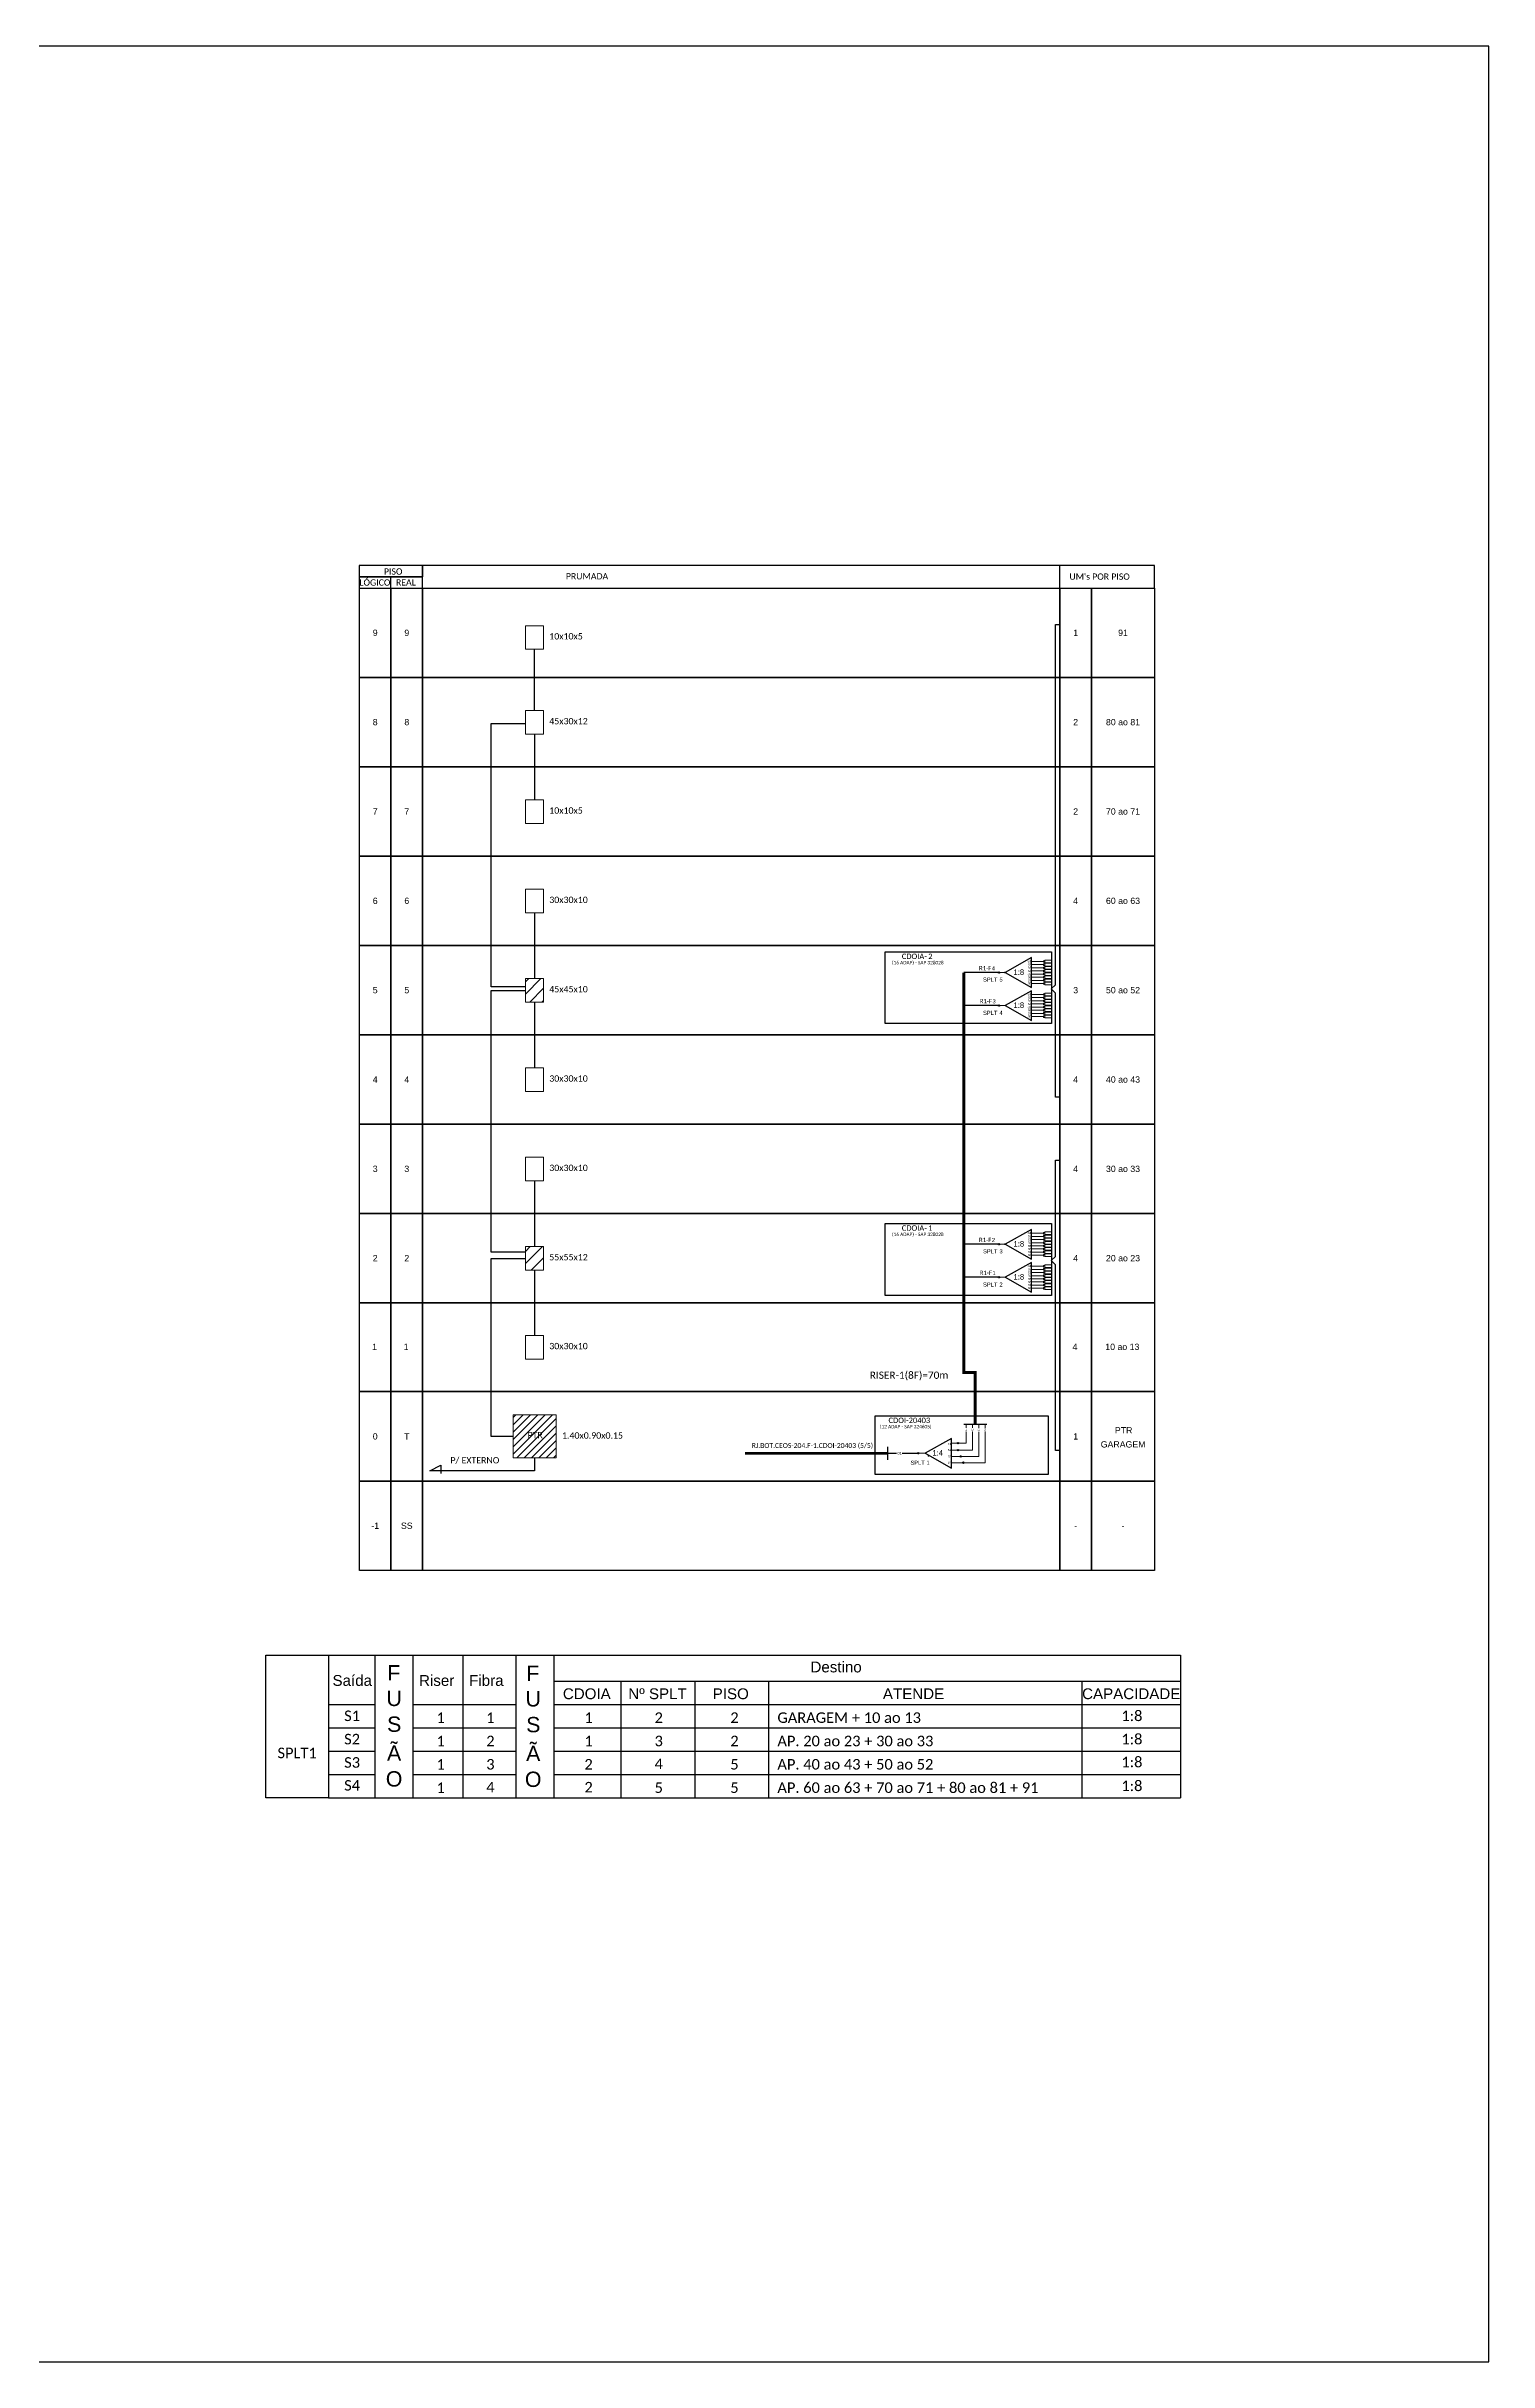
# Model space of a CAD drawing. Extents: x -89 to 749, y 705 to 1299.
# Drawn here: x 379 to 749, y 705 to 1299 of the extents above; entities that cross this region are included whole.
import ezdxf
from ezdxf.enums import TextEntityAlignment as Align

# ---------------------------------------------------------------- set-up
doc = ezdxf.new("R2010")
doc.units = 0
doc.styles.add('ARIAL', font='arial.ttf')
doc.styles.add('WMF-Calibri0', font='calibri.ttf')

# ---------------------------------------------------------------- blocks, each defined once
blk = doc.blocks.new('SPLITTER_')
blk.add_point((0, 0))
at = {"style": 'ARIAL', "flags": 4}
blk.add_attdef('SPLT', (0, -3.26), '', height=1.5, dxfattribs=at)
blk = doc.blocks.new('SPLT_1-8_SC-APC')
at = {"color": 1, "lineweight": 0}
blk.add_lwpolyline([(-17.04, -7.55), (-19.26, -7.55)], dxfattribs=at)
at = {"color": 1}
blk.add_lwpolyline([(-7.37, -2.1), (-17.04, -7.55), (-7.37, -13), (-7.37, -2.1)], dxfattribs=at)
at = {"color": 3, "lineweight": 0}
for points in [[(-2.99, -3.51), (-7.37, -3.51)], [(-7.37, -4.66), (-2.99, -4.66)], [(-7.37, -5.82), (-2.99, -5.82)], [(-7.37, -6.97), (-2.99, -6.97)], [(-7.37, -8.12), (-2.99, -8.12)], [(-2.41, -3.02), (-2.41, -4)], [(-2.41, -3.02), (0, -3.02)], [(-2.41, -4), (0, -4)], [(-2.41, -4.17), (-2.41, -5.16)], [(-2.41, -4.17), (0, -4.17)], [(-2.41, -5.16), (0, -5.16)], [(-2.41, -5.32), (-2.41, -6.31)], [(-2.41, -5.32), (0, -5.32)], [(-2.41, -6.31), (0, -6.31)], [(-2.41, -6.48), (-2.41, -7.46)], [(-2.41, -6.48), (0, -6.48)], [(-2.41, -7.46), (0, -7.46)], [(-2.41, -7.63), (-2.41, -8.62)], [(-2.41, -7.63), (0, -7.63)], [(-7.37, -9.28), (-2.99, -9.28)], [(-7.37, -10.43), (-2.99, -10.43)], [(-7.37, -11.58), (-2.99, -11.58)], [(-2.41, -8.62), (0, -8.62)], [(-2.41, -8.78), (-2.41, -9.77)], [(-2.41, -8.78), (0, -8.78)], [(-2.41, -9.77), (0, -9.77)], [(-2.41, -9.94), (-2.41, -10.92)], [(-2.41, -9.94), (0, -9.94)], [(-2.41, -10.92), (0, -10.92)], [(-2.41, -11.09), (-2.41, -12.08)], [(-2.41, -11.09), (0, -11.09)], [(-2.41, -12.08), (0, -12.08)]]:
    blk.add_lwpolyline(points, dxfattribs=at)
for points in [[(-2.99, -3.22), (-2.41, -3.22), (-2.41, -3.8), (-2.99, -3.8)], [(-2.99, -4.38), (-2.41, -4.38), (-2.41, -4.95), (-2.99, -4.95)], [(-2.99, -5.53), (-2.41, -5.53), (-2.41, -6.1), (-2.99, -6.1)], [(-2.99, -6.68), (-2.41, -6.68), (-2.41, -7.26), (-2.99, -7.26)], [(-2.99, -7.84), (-2.41, -7.84), (-2.41, -8.41), (-2.99, -8.41)], [(-2.99, -8.99), (-2.41, -8.99), (-2.41, -9.56), (-2.99, -9.56)], [(-2.99, -10.14), (-2.41, -10.14), (-2.41, -10.72), (-2.99, -10.72)], [(-2.99, -11.3), (-2.41, -11.3), (-2.41, -11.87), (-2.99, -11.87)]]:
    blk.add_lwpolyline(points, close=True, dxfattribs=at)
at = {"color": 1, "style": 'ARIAL'}
for s, height, p in [('1:8', 2, (-13.91, -8.4)), ('S1', 0.75, (-8.74, -3.78)), ('S2', 0.75, (-8.74, -4.97)), ('S3', 0.75, (-8.74, -6.18)), ('S4', 0.75, (-8.74, -7.36)), ('S5', 0.75, (-8.74, -8.57)), ('S6', 0.75, (-8.74, -9.69)), ('S7', 0.75, (-8.74, -10.78)), ('S8', 0.75, (-8.74, -11.9))]:
    blk.add_text(s, height=height, dxfattribs=at).set_placement(p)

msp = doc.modelspace()

# ---------------------------------------------------------------- hatches: boundary and pattern name
h = msp.add_hatch()
h.set_pattern_fill('ANSI31', color=1, scale=0.7, style=0)
h.set_pattern_definition([(45, (-310.871, 340.336), (-1.571545, 1.571545), [])])
h.paths.add_polyline_path([(506.75, 991.08), (502.11, 991.08), (502.11, 985.04), (506.75, 985.04)])
h.paths.add_polyline_path([(506.75, 1059.84), (502.11, 1059.84), (502.11, 1053.8), (506.75, 1053.8)])
h.paths.add_polyline_path([(507.91, 987.13), (518.43, 987.13), (518.43, 989.6), (507.91, 989.6)], flags=9)
h.paths.add_polyline_path([(507.84, 1055.89), (518.48, 1055.89), (518.48, 1058.36), (507.84, 1058.36)], flags=9)
h = msp.add_hatch(color=3)
h.dxf.hatch_style = 1
edge = h.paths.add_edge_path()
edge.add_arc((623.58, 1061.41), 0.179, 0, 360)
h = msp.add_hatch(color=3)
h.dxf.hatch_style = 1
edge = h.paths.add_edge_path()
edge.add_arc((623.58, 1052.94), 0.179, 0, 360)
h = msp.add_hatch(color=3)
h.dxf.hatch_style = 1
edge = h.paths.add_edge_path()
edge.add_arc((623.58, 991.7), 0.179, 0, 360)
h = msp.add_hatch(color=3)
h.dxf.hatch_style = 1
edge = h.paths.add_edge_path()
edge.add_arc((623.58, 983.23), 0.179, 0, 360)
h = msp.add_hatch()
h.set_pattern_fill('ANSI31', color=1, scale=0.42)
h.set_pattern_definition([(45, (169.7723, 2790.6322), (-0.9429269, 0.9429269), [])])
h.paths.add_polyline_path([(509.96, 947.95), (498.9, 947.95), (498.9, 936.88), (509.96, 936.88)])
h.paths.add_polyline_path([(502.21, 941.53), (506.98, 941.53), (506.98, 943.96), (502.21, 943.96)], flags=24)
h = msp.add_hatch(color=3)
h.dxf.hatch_style = 1
edge = h.paths.add_edge_path()
edge.add_arc((613.07, 940.67), 0.179, 0, 360)
h = msp.add_hatch(color=3)
h.dxf.hatch_style = 1
edge = h.paths.add_edge_path()
edge.add_arc((613.07, 938.9), 0.179, 0, 360)
h = msp.add_hatch(color=3)
h.dxf.hatch_style = 1
edge = h.paths.add_edge_path()
edge.add_arc((602.89, 938.07), 0.179, 0, 360)
h = msp.add_hatch(color=3)
h.dxf.hatch_style = 1
edge = h.paths.add_edge_path()
edge.add_arc((613.76, 937.28), 0.179, 0, 360)
h = msp.add_hatch(color=3)
h.dxf.hatch_style = 1
edge = h.paths.add_edge_path()
edge.add_arc((614.46, 935.66), 0.179, 0, 360)

# ---------------------------------------------------------------- linework, layer by layer
at = {"color": 7}
for p, q in [((435.5, 886.27), (670.18, 886.27)), ((435.5, 849.68), (435.5, 886.27)), ((451.58, 886.27), (451.58, 849.68)), ((463.47, 886.27), (463.47, 849.68)), ((473.24, 849.68), (473.24, 886.27)), ((485.99, 886.27), (485.99, 849.68)), ((499.58, 886.27), (499.58, 849.68)), ((509.36, 886.27), (509.36, 849.68)), ((670.18, 886.27), (670.18, 849.68)), ((509.36, 879.61), (670.18, 879.61)), ((526.56, 879.61), (526.56, 849.68)), ((545.53, 879.61), (545.53, 849.68)), ((564.46, 879.61), (564.46, 849.68)), ((644.85, 879.61), (644.85, 849.68)), ((451.58, 873.62), (463.47, 873.62)), ((473.24, 873.62), (499.58, 873.62)), ((509.36, 873.62), (670.18, 873.62)), ((451.58, 867.64), (463.47, 867.64)), ((473.24, 867.64), (499.58, 867.64)), ((509.36, 867.64), (670.18, 867.64)), ((451.58, 861.65), (463.47, 861.65)), ((473.24, 861.65), (499.58, 861.65)), ((509.36, 861.65), (670.18, 861.65)), ((451.58, 855.66), (463.47, 855.66)), ((473.24, 855.66), (499.58, 855.66)), ((509.36, 855.66), (670.18, 855.66)), ((451.58, 849.68), (463.47, 849.68)), ((473.24, 849.68), (499.58, 849.68)), ((509.36, 849.68), (670.18, 849.68))]:
    msp.add_line(p, q, dxfattribs=at)
for points in [[(-89.32, 705.02), (749.25, 705.02), (749.25, 1299.02), (-89.32, 1299.02), (-89.32, 705.02)], [(475.66, 1160.03), (663.51, 1160.03), (663.51, 1165.79), (475.66, 1165.79), (475.66, 1165.79), (475.66, 1162.91)], [(639.19, 1160.03), (639.19, 1165.79)], [(467.55, 1160.03), (467.55, 1162.91)]]:
    msp.add_lwpolyline(points)
for points in [[(459.45, 1162.91), (475.66, 1162.91), (475.66, 1165.79), (459.45, 1165.79)], [(459.45, 1160.03), (475.66, 1160.03), (475.66, 1162.91), (459.45, 1162.91)]]:
    msp.add_lwpolyline(points, close=True)
for points in [[(459.48, 1160.03), (467.58, 1160.03), (467.58, 1137.11), (459.48, 1137.11)], [(467.58, 1160.03), (475.68, 1160.03), (475.68, 1137.11), (467.58, 1137.11)], [(475.68, 1160.03), (639.21, 1160.03), (639.21, 1137.11), (475.68, 1137.11)], [(639.21, 1160.03), (647.31, 1160.03), (647.31, 1137.11), (639.21, 1137.11)], [(647.31, 1160.03), (663.51, 1160.03), (663.51, 1137.11), (647.31, 1137.11)], [(459.48, 1137.11), (467.58, 1137.11), (467.58, 1114.19), (459.48, 1114.19)], [(467.58, 1137.11), (475.68, 1137.11), (475.68, 1114.19), (467.58, 1114.19)], [(475.68, 1137.11), (639.21, 1137.11), (639.21, 1114.19), (475.68, 1114.19)], [(639.21, 1137.11), (647.31, 1137.11), (647.31, 1114.19), (639.21, 1114.19)], [(647.31, 1137.11), (663.51, 1137.11), (663.51, 1114.19), (647.31, 1114.19)], [(459.48, 1114.19), (467.58, 1114.19), (467.58, 1091.27), (459.48, 1091.27)], [(467.58, 1114.19), (475.68, 1114.19), (475.68, 1091.27), (467.58, 1091.27)], [(475.68, 1114.19), (639.21, 1114.19), (639.21, 1091.27), (475.68, 1091.27)], [(639.21, 1114.19), (647.31, 1114.19), (647.31, 1091.27), (639.21, 1091.27)], [(647.31, 1114.19), (663.51, 1114.19), (663.51, 1091.27), (647.31, 1091.27)], [(459.48, 1091.27), (467.58, 1091.27), (467.58, 1068.35), (459.48, 1068.35)], [(467.58, 1091.27), (475.68, 1091.27), (475.68, 1068.35), (467.58, 1068.35)], [(475.68, 1091.27), (639.21, 1091.27), (639.21, 1068.35), (475.68, 1068.35)], [(639.21, 1091.27), (647.31, 1091.27), (647.31, 1068.35), (639.21, 1068.35)], [(647.31, 1091.27), (663.51, 1091.27), (663.51, 1068.35), (647.31, 1068.35)], [(459.48, 1068.35), (467.58, 1068.35), (467.58, 1045.43), (459.48, 1045.43)], [(467.58, 1068.35), (475.68, 1068.35), (475.68, 1045.43), (467.58, 1045.43)], [(475.68, 1068.35), (639.21, 1068.35), (639.21, 1045.43), (475.68, 1045.43)], [(639.21, 1068.35), (647.31, 1068.35), (647.31, 1045.43), (639.21, 1045.43)], [(647.31, 1068.35), (663.51, 1068.35), (663.51, 1045.43), (647.31, 1045.43)], [(459.48, 1045.43), (467.58, 1045.43), (467.58, 1022.51), (459.48, 1022.51)], [(467.58, 1045.43), (475.68, 1045.43), (475.68, 1022.51), (467.58, 1022.51)], [(475.68, 1045.43), (639.21, 1045.43), (639.21, 1022.51), (475.68, 1022.51)], [(639.21, 1045.43), (647.31, 1045.43), (647.31, 1022.51), (639.21, 1022.51)], [(647.31, 1045.43), (663.51, 1045.43), (663.51, 1022.51), (647.31, 1022.51)], [(459.48, 1022.51), (467.58, 1022.51), (467.58, 999.59), (459.48, 999.59)], [(467.58, 1022.51), (475.68, 1022.51), (475.68, 999.59), (467.58, 999.59)], [(475.68, 1022.51), (639.21, 1022.51), (639.21, 999.59), (475.68, 999.59)], [(639.21, 1022.51), (647.31, 1022.51), (647.31, 999.59), (639.21, 999.59)], [(647.31, 1022.51), (663.51, 1022.51), (663.51, 999.59), (647.31, 999.59)], [(459.48, 999.59), (467.58, 999.59), (467.58, 976.67), (459.48, 976.67)], [(467.58, 999.59), (475.68, 999.59), (475.68, 976.67), (467.58, 976.67)], [(475.68, 999.59), (639.21, 999.59), (639.21, 976.67), (475.68, 976.67)], [(639.21, 999.59), (647.31, 999.59), (647.31, 976.67), (639.21, 976.67)], [(647.31, 999.59), (663.51, 999.59), (663.51, 976.67), (647.31, 976.67)], [(459.48, 976.67), (467.58, 976.67), (467.58, 953.88), (459.48, 953.88)], [(467.58, 976.67), (475.68, 976.67), (475.68, 953.88), (467.58, 953.88)], [(475.68, 976.67), (639.21, 976.67), (639.21, 953.88), (475.68, 953.88)], [(639.21, 976.67), (647.31, 976.67), (647.31, 953.88), (639.21, 953.88)], [(647.31, 976.67), (663.51, 976.67), (663.51, 953.88), (647.31, 953.88)], [(459.48, 953.88), (467.58, 953.88), (467.58, 930.95), (459.48, 930.95)], [(467.58, 953.88), (475.68, 953.88), (475.68, 930.95), (467.58, 930.95)], [(475.68, 953.88), (639.21, 953.88), (639.21, 930.95), (475.68, 930.95)], [(639.21, 953.88), (647.31, 953.88), (647.31, 930.95), (639.21, 930.95)], [(647.31, 953.88), (663.51, 953.88), (663.51, 930.95), (647.31, 930.95)], [(459.48, 930.95), (467.58, 930.95), (467.58, 908.03), (459.48, 908.03)], [(467.58, 930.95), (475.68, 930.95), (475.68, 908.03), (467.58, 908.03)], [(475.68, 930.95), (639.21, 930.95), (639.21, 908.03), (475.68, 908.03)], [(639.21, 930.95), (647.31, 930.95), (647.31, 908.03), (639.21, 908.03)], [(647.31, 930.95), (663.51, 930.95), (663.51, 908.03), (647.31, 908.03)]]:
    msp.add_lwpolyline(points, close=True, dxfattribs=at)
at = {"color": 0, "lineweight": 0}
for points in [[(502.11, 1150.37), (506.75, 1150.37), (506.75, 1144.34), (502.11, 1144.34)], [(502.11, 1105.68), (506.75, 1105.68), (506.75, 1099.65), (502.11, 1099.65)], [(502.11, 1082.76), (506.75, 1082.76), (506.75, 1076.73), (502.11, 1076.73)], [(502.11, 1036.92), (506.75, 1036.92), (506.75, 1030.88), (502.11, 1030.88)], [(502.11, 1014), (506.75, 1014), (506.75, 1007.96), (502.11, 1007.96)], [(502.11, 968.29), (506.75, 968.29), (506.75, 962.25), (502.11, 962.25)]]:
    msp.add_lwpolyline(points, close=True, dxfattribs=at)
at = {"color": 3}
for points in [[(639.21, 1029.45), (638.06, 1029.45), (638.06, 1056.14), (636.96, 1057.2), (638.06, 1058.25), (638.06, 1150.69), (639.21, 1150.69)], [(504.43, 1128.6), (504.43, 1144.34)], [(502.11, 1057.77), (493.27, 1057.77), (493.27, 1125.31), (502.11, 1125.31)], [(504.43, 1122.57), (504.43, 1105.68)], [(504.43, 1076.73), (504.43, 1059.84)], [(502.11, 989.7), (493.27, 989.7), (493.27, 1056.82), (502.11, 1056.82)], [(504.43, 1053.8), (504.43, 1036.92)], [(639.21, 938.81), (638.06, 938.81), (638.06, 986.43), (636.96, 987.49), (638.06, 988.54), (638.06, 1013.31), (639.21, 1013.31)], [(504.43, 1007.96), (504.43, 991.08)], [(498.9, 942.41), (493.27, 942.41), (493.27, 988.06), (502.11, 988.06)], [(504.43, 985.04), (504.43, 968.29)], [(595.09, 938.07), (597.3, 938.07)], [(598.75, 938.07), (602.89, 938.07)]]:
    msp.add_lwpolyline(points, dxfattribs=at)
at = {"color": 7, "lineweight": 0}
msp.add_lwpolyline([(502.11, 1128.6), (506.75, 1128.6), (506.75, 1122.57), (502.11, 1122.57)], close=True, dxfattribs=at)
at = {"color": 1}
for points in [[(637.06, 1049.97), (637.06, 1049.97), (637.06, 1048.3), (594.39, 1048.3), (594.39, 1066.69), (599.87, 1066.69)], [(637.06, 980.26), (637.06, 980.26), (637.06, 978.59), (594.39, 978.59), (594.39, 996.98), (599.87, 996.98)], [(595.09, 936.39), (595.09, 939.69)], [(611.4, 941.89), (604.63, 938.08), (611.4, 934.26), (611.4, 941.89)], [(504.43, 936.88), (504.43, 933.55), (477.54, 933.55), (480.39, 935), (480.39, 932.85)]]:
    msp.add_lwpolyline(points, dxfattribs=at)
for points in [[(594.39, 1066.69), (637.06, 1066.69), (637.06, 1048.3), (594.39, 1048.3)], [(594.39, 996.98), (637.06, 996.98), (637.06, 978.59), (594.39, 978.59)], [(591.84, 947.64), (636.17, 947.64), (636.17, 932.65), (591.84, 932.65)]]:
    msp.add_lwpolyline(points, close=True, dxfattribs=at)
at = {"color": 1, "lineweight": 0}
for points in [[(502.11, 1059.84), (506.75, 1059.84), (506.75, 1053.8), (502.11, 1053.8)], [(502.11, 991.08), (506.75, 991.08), (506.75, 985.04), (502.11, 985.04)], [(498.9, 947.95), (509.96, 947.95), (509.96, 936.88), (498.9, 936.88)]]:
    msp.add_lwpolyline(points, close=True, dxfattribs=at)
at = {"color": 5, "const_width": 0.77}
msp.add_lwpolyline([(617.49, 945.52), (617.49, 958.82), (614.6, 958.82), (614.6, 1061.41)], dxfattribs=at)
at = {"color": 5}
for points in [[(623.58, 1061.41), (614.6, 1061.41)], [(623.58, 1052.94), (614.6, 1052.94)], [(623.58, 991.7), (614.6, 991.7)], [(623.58, 983.23), (614.6, 983.23)], [(614.53, 945.52), (620.46, 945.52)]]:
    msp.add_lwpolyline(points, dxfattribs=at)
at = {"color": 5, "lineweight": 0}
for points in [[(615.19, 945.49), (615.19, 944.57)], [(616.8, 945.49), (616.8, 944.57)], [(618.42, 945.52), (618.42, 944.59)], [(620.04, 945.52), (620.04, 944.61)], [(613.07, 940.67), (615.19, 940.67)], [(613.24, 938.87), (616.8, 938.87), (616.8, 943.57)], [(614.63, 935.66), (620.04, 935.66), (620.04, 943.62)], [(615.19, 943.57), (615.19, 940.67)], [(618.42, 943.59), (618.42, 937.25)], [(613.93, 937.25), (618.42, 937.25)]]:
    msp.add_lwpolyline(points, dxfattribs=at)
at = {"color": 7, "lineweight": 0}
for points in [[(611.4, 940.67), (613.07, 940.67)], [(611.4, 938.9), (613.07, 938.9)], [(611.4, 937.28), (613.76, 937.28)], [(611.4, 935.66), (614.46, 935.66)]]:
    msp.add_lwpolyline(points, dxfattribs=at)
at = {"color": 1, "const_width": 0.7}
msp.add_lwpolyline([(558.44, 938.07), (595.09, 938.07)], dxfattribs=at)
at = {"color": 1, "lineweight": 0}
msp.add_lwpolyline([(604.63, 938.08), (603.07, 938.08)], dxfattribs=at)
at = {"color": 7}
for points in [[(451.58, 849.68), (435.5, 849.68)], [(463.47, 849.68), (509.36, 849.68)]]:
    msp.add_lwpolyline(points, dxfattribs=at)
at = {"color": 3}
for centre in [(623.58, 1061.41), (623.58, 1052.94), (623.58, 991.7), (623.58, 983.23), (613.07, 940.67), (613.07, 938.9), (602.89, 938.07), (613.76, 937.28), (614.46, 935.66)]:
    msp.add_circle(centre, 0.179, dxfattribs=at)
at = {"color": 7}
for p in [(459.48, 1137.11), (459.48, 1114.19), (459.48, 1091.27), (459.48, 1068.35), (459.48, 1045.43), (459.48, 1022.51), (459.48, 999.59), (459.48, 976.67), (459.48, 953.88), (459.48, 930.95)]:
    msp.add_point(p, dxfattribs=at)
for p in [(625.13, 1061.41), (625.13, 991.7)]:
    msp.add_point(p)

# ---------------------------------------------------------------- block references
at = {"color": 3, "xscale": 0.7, "yscale": 0.7, "zscale": 0.7}
for p in [(637.06, 1066.69), (637.06, 1058.22), (637.06, 996.98), (637.06, 988.51)]:
    msp.add_blockref('SPLT_1-8_SC-APC', p, dxfattribs=at)
ref = msp.add_blockref('SPLITTER_', (605.46, 937.4), dxfattribs=dict(xscale=-0.7, yscale=0.7, zscale=0.7))
ref.add_attrib('SPLT', 'SPLT 1', (600.89, 935.12), dxfattribs={"height": 1.05, "style": 'ARIAL'})

# ---------------------------------------------------------------- texts
at = {"style": 'WMF-Calibri0'}
for s, height, p in [('     PISO', 1.61, (462.93, 1163.48)), ('  LÓGICO', 1.61, (458.35, 1160.66)), ('    REAL', 1.61, (466.58, 1160.69)), ('PRUMADA', 1.61, (512.45, 1162.26)), ("UM's POR PISO", 1.61, (641.66, 1162.17)), ('10x10x5', 1.622, (508.19, 1146.85)), ('10x10x5', 1.622, (508.19, 1102.16)), ('30x30x10', 1.622, (508.19, 1079.24)), ('30x30x10', 1.622, (508.19, 1033.4)), ('30x30x10', 1.622, (508.19, 1010.48)), ('30x30x10', 1.622, (508.19, 964.77)), ('PTR', 1.622, (502.62, 941.94)), ('1.40x0.90x0.15', 1.6219, (511.46, 941.82)), ('P/ EXTERNO', 1.622, (482.83, 935.47))]:
    msp.add_text(s, height=height, dxfattribs=at).set_placement(p)
at = {"color": 7, "style": 'ARIAL'}
for s, height, p in [('9', 1.61, (463.53, 1148.57)), ('9', 1.61, (471.63, 1148.57)), ('1', 1.61, (643.26, 1148.57)), ('91', 1.61, (655.41, 1148.57)), ('8', 1.61, (463.53, 1125.65)), ('8', 1.61, (471.63, 1125.65)), ('2', 1.61, (643.26, 1125.65)), ('80 ao 81', 1.61, (655.41, 1125.65)), ('7', 1.61, (463.53, 1102.73)), ('7', 1.61, (471.63, 1102.73)), ('2', 1.61, (643.26, 1102.73)), ('70 ao 71', 1.61, (655.41, 1102.73)), ('6', 1.61, (463.53, 1079.81)), ('6', 1.61, (471.63, 1079.81)), ('4', 1.61, (643.26, 1079.81)), ('60 ao 63', 1.61, (655.41, 1079.81)), ('5', 1.61, (463.53, 1056.89)), ('5', 1.61, (471.63, 1056.89)), ('3', 1.61, (643.26, 1056.89)), ('50 ao 52', 1.61, (655.41, 1056.89)), ('4', 1.61, (463.53, 1033.97)), ('4', 1.61, (471.63, 1033.97)), ('4', 1.61, (643.26, 1033.97)), ('40 ao 43', 1.61, (655.41, 1033.97)), ('3', 1.61, (463.53, 1011.05)), ('3', 1.61, (471.63, 1011.05)), ('4', 1.61, (643.26, 1011.05)), ('30 ao 33', 1.61, (655.41, 1011.05)), ('2', 1.61, (463.53, 988.13)), ('2', 1.61, (471.63, 988.13)), ('4', 1.61, (643.26, 988.13)), ('20 ao 23', 1.61, (655.41, 988.13)), ('1', 1.61, (463.36, 965.38)), ('1', 1.61, (471.46, 965.38)), ('4', 1.61, (643.09, 965.38)), ('10 ao 13', 1.61, (655.24, 965.38)), ('PTR', 1.61, (655.57, 943.97)), ('0', 1.61, (463.53, 942.41)), ('T', 1.61, (471.63, 942.41)), ('1', 1.61, (643.26, 942.41)), ('GARAGEM', 1.61, (655.44, 940.36)), ('-1', 1.61, (463.53, 919.49)), ('SS', 1.61, (471.63, 919.49)), ('-', 1.61, (643.26, 919.49)), ('-', 1.61, (655.41, 919.49)), ('Saída', 2.776, (457.64, 879.79)), ('Riser', 2.776, (479.3, 879.79)), ('Fibra', 2.776, (492.05, 879.79)), ('Destino', 2.776, (581.79, 883.25)), ('CDOIA', 2.776, (517.82, 876.38)), ('Nº SPLT', 2.776, (535.97, 876.38)), ('PISO', 2.776, (554.76, 876.38)), ('ATENDE', 2.776, (601.66, 876.38)), ('CAPACIDADE', 2.776, (657.52, 876.38))]:
    msp.add_text(s, height=height, dxfattribs=at).set_placement(p, align=Align.MIDDLE_CENTER)
at = {"color": 7, "style": 'WMF-Calibri0'}
for s, height, p in [('45x30x12', 1.622, (508.19, 1125.08)), ('1', 2.7, (479.27, 868.9)), ('1', 2.7, (492.02, 868.9)), ('1', 2.7, (517.22, 868.9)), ('2', 2.7, (535.21, 868.9)), ('2', 2.7, (554.65, 868.9)), ('GARAGEM + 10 ao 13 ', 2.7044, (566.73, 868.9)), ('1', 2.7, (479.27, 862.91)), ('2', 2.7, (492.02, 862.91)), ('1', 2.7, (517.22, 862.91)), ('3', 2.7, (535.21, 862.91)), ('2', 2.7, (554.65, 862.91)), ('AP. 20 ao 23 + 30 ao 33', 2.7044, (566.73, 862.91)), ('1', 2.7, (479.27, 856.93)), ('3', 2.7, (492.02, 856.93)), ('2', 2.7, (517.22, 856.93)), ('4', 2.7, (535.21, 857.04)), ('5', 2.7, (554.65, 856.93)), ('AP. 40 ao 43 + 50 ao 52 ', 2.7044, (566.73, 856.93)), ('1', 2.7, (479.27, 850.94)), ('4', 2.7, (492.02, 851.06)), ('2', 2.7, (517.22, 851.06)), ('5', 2.7, (535.21, 850.94)), ('5', 2.7, (554.65, 850.94)), ('AP. 60 ao 63 + 70 ao 71 + 80 ao 81 + 91 ', 2.7044, (566.73, 850.94))]:
    msp.add_text(s, height=height, dxfattribs=at).set_placement(p)
at = {"color": 1, "style": 'WMF-Calibri0'}
for s, p in [('(16 ADAP) - SAP 328028', (602.75, 1063.51)), ('(16 ADAP) - SAP 328028', (602.75, 993.8)), ('(12 ADAP - SAP 324605)', (599.65, 944.48))]:
    msp.add_text(s, height=0.875, dxfattribs=at).set_placement(p, align=Align.CENTER)
at = {"color": 1}
for s, height, style, p in [('CDOIA-', 1.4, 'WMF-Calibri0', (598.65, 1064.86)), ('2', 1.4, 'WMF-Calibri0', (605.43, 1064.86)), ('45x45x10', 1.622, 'WMF-Calibri0', (508.19, 1056.32)), ('CDOIA-', 1.4, 'WMF-Calibri0', (598.65, 995.15)), ('1', 1.4, 'WMF-Calibri0', (605.43, 995.15)), ('55x55x12', 1.622, 'WMF-Calibri0', (508.19, 987.56)), ('CDOI-20403', 1.4, 'WMF-Calibri0', (595.24, 945.82)), ('1:4', 1.4, 'ARIAL', (606.51, 937.48)), ('S1', 0.525, 'ARIAL', (610.44, 940.22)), ('S2', 0.525, 'ARIAL', (610.44, 938.65)), ('S3', 0.525, 'ARIAL', (610.44, 937)), ('S4', 0.525, 'ARIAL', (610.44, 935.42))]:
    msp.add_text(s, height=height, dxfattribs=dict(at, style=style)).set_placement(p)
at = {"color": 5, "style": 'WMF-Calibri0'}
for s, height, p in [('R1-F', 1.12, (618.46, 1061.96)), ('R1-F', 1.12, (618.64, 1053.53)), ('R1-F', 1.12, (618.46, 992.25)), ('R1-F', 1.12, (618.64, 983.82)), ('RISER-1(8F)=70m', 1.852, (590.44, 957.18))]:
    msp.add_text(s, height=height, dxfattribs=at).set_placement(p)
at = {"color": 7, "style": 'ARIAL'}
for s, p in [('SPLT', (621.33, 1059.07)), ('5', (624.12, 1059.07)), ('SPLT', (621.33, 1050.54)), ('4', (624.12, 1050.54)), ('SPLT', (621.33, 989.36)), ('3', (624.12, 989.36)), ('SPLT', (621.33, 980.83)), ('2', (624.12, 980.83))]:
    msp.add_text(s, height=1.05, dxfattribs=at).set_placement(p, align=Align.CENTER)
at = {"color": 5, "style": 'ARIAL'}
for s, p in [('4', (622.15, 1061.98)), ('3', (622.34, 1053.5)), ('2', (622.15, 992.26)), ('1', (622.34, 983.79))]:
    msp.add_text(s, height=1.05, dxfattribs=at).set_placement(p, align=Align.CENTER)
at = {"color": 1, "style": 'WMF-Calibri0'}
msp.add_text('RJ.BOT.CEOS-204.F-1.CDOI-20403 (5/5)', height=1.2529, dxfattribs=at).set_placement((575.71, 940.06, 2.61), align=Align.MIDDLE_CENTER)
at = {"style": 'ARIAL'}
for s, p in [('01', (615.13, 944.05)), ('02', (616.75, 944.05)), ('03', (618.37, 944.07)), ('04', (620.06, 944.12))]:
    msp.add_text(s, height=0.432, rotation=90, dxfattribs=at).set_placement(p, align=Align.MIDDLE_CENTER)
msp.add_text('01', height=0.7, dxfattribs=at).set_placement((598.09, 938.07), align=Align.MIDDLE_CENTER)
at = {"color": 7, "linetype": 'Continuous', "style": 'ARIAL'}
for s, p in [('F', (466.61, 879.79)), ('F', (502.29, 879.68)), ('U', (466.41, 873.23)), ('U', (502.09, 873.12)), ('S', (466.57, 866.61)), ('S', (502.26, 866.5)), ('Ã', (466.55, 859.2)), ('Ã', (502.24, 859.1)), ('O', (466.24, 852.58)), ('O', (501.93, 852.47))]:
    msp.add_text(s, height=3.93, dxfattribs=at).set_placement(p)
at = {"color": 7, "lineweight": 0, "style": 'WMF-Calibri0', "flags": 8}
for tag, p, s in [('S1', (455.57, 869.37), 'S1'), ('1:8', (654.99, 869.37), '1:8'), ('SPLT1', (438.45, 859.84), 'XX'), ('S2', (455.57, 863.39), 'S2'), ('1:8', (654.99, 863.39), '1:8'), ('S3', (455.57, 857.4), 'S3'), ('1:8', (654.99, 857.52), '1:8'), ('S4', (455.57, 851.53), 'S4'), ('1:8', (654.99, 851.41), '1:8')]:
    msp.add_attdef(tag, p, s, height=2.704, dxfattribs=at)

doc.saveas('drawing.dxf')
